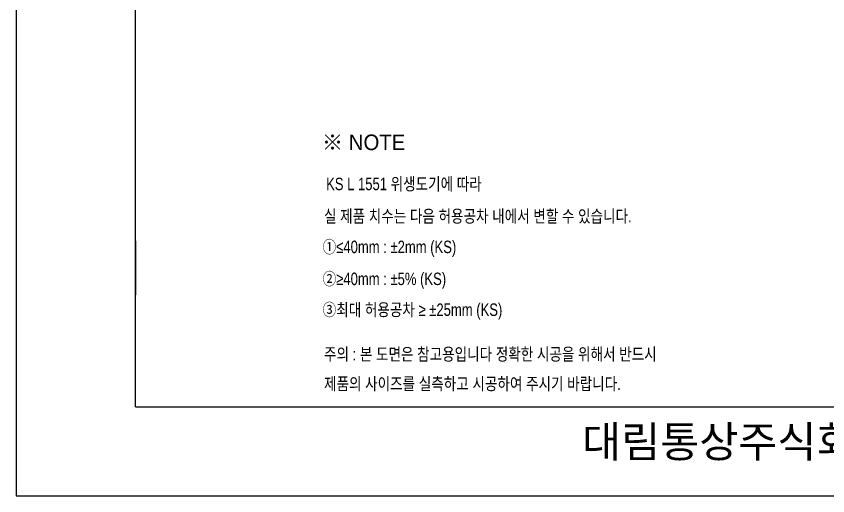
# Model space of a CAD drawing. Header units: millimetres. Extents: x 8119 to 10545, y -178 to 3253.
# Drawn here: x 8119 to 9423, y -178 to 592 of the extents above; entities that cross this region are included whole.
import ezdxf
from ezdxf.lldxf.tags import DXFTag

# ---------------------------------------------------------------- set-up
doc = ezdxf.new("R2010")
doc.units = ezdxf.units.MM
doc.header["$LTSCALE"] = 0.2
doc.layers.add('2', color=2, linetype='HIDDEN')
doc.layers.add('YA', color=7, linetype='Continuous')
doc.layers.add('DIM', color=3, linetype='Continuous', lineweight=15)
doc.layers.add('LINE', color=7, linetype='Continuous', lineweight=25)
doc.styles.add('MtXpl_', font='')
doc.styles.add('굴림', font='', dxfattribs={"height": 3.2})
doc.styles.add('스타일1', font='txt.shx', dxfattribs={"bigfont": 'ghs.shx'})
doc.styles.get('MtXpl_').set_extended_font_data('Gulim')
doc.styles.get('굴림').set_extended_font_data('Gulim')
tags = doc.linetypes.add('Amconstr', pattern=[9999, 9999, 0]).pattern_tags.tags
tags[6:7] = [DXFTag(74, 4), DXFTag(75, 0), DXFTag(340, '0'), DXFTag(46, 1.0), DXFTag(50, 0.0), DXFTag(44, 0.0), DXFTag(45, 0.0)]
tags[4:5] = [DXFTag(74, 4), DXFTag(75, 0), DXFTag(340, '0'), DXFTag(46, 1.0), DXFTag(50, 0.0), DXFTag(44, 0.0), DXFTag(45, 0.0)]
tags = doc.linetypes.add('HIDDEN', pattern=[9.525, 6.35, -3.175]).pattern_tags.tags
tags[6:7] = [DXFTag(74, 4), DXFTag(75, 0), DXFTag(340, '0'), DXFTag(46, 1.0), DXFTag(50, 0.0), DXFTag(44, 0.0), DXFTag(45, 0.0)]
tags[4:5] = [DXFTag(74, 4), DXFTag(75, 0), DXFTag(340, '0'), DXFTag(46, 1.0), DXFTag(50, 0.0), DXFTag(44, 0.0), DXFTag(45, 0.0)]

msp = doc.modelspace()

# ---------------------------------------------------------------- linework, layer by layer
at = {"layer": 'LINE', "linetype": 'Amconstr'}
msp.add_line((9398.4, -35.3), (9470.4, -35.3), dxfattribs=at)
at = {"layer": 'YA', "color": 7}
for p, q in [((8310.9, -35.3), (8310.9, 2062.5)), ((8310.9, 231.2), (8310.9, 144.7)), ((8310.9, -35.3), (9398.4, -35.3)), ((8382.9, -35.3), (9398.4, -35.3))]:
    msp.add_line(p, q, dxfattribs=at)
at = {"layer": 'YA', "color": 0}
msp.add_lwpolyline([(8119.5, -177.8), (10545, -177.8), (10545, 3252.5), (8119.5, 3252.5)], close=True, dxfattribs=at)

# ---------------------------------------------------------------- texts
at = {"color": 3, "style": '굴림', "width": 0.8}
for s, p in [('KS L 1551 위생도기에 따라', (8617.1, 312.6)), ('실 제품 치수는 다음 허용공차 내에서 변할 수 있습니다.', (8613.7, 260.9)), ('①≤40mm : ±2mm (KS)', (8611.5, 211.6)), ('②≥40mm : ±5%%% (KS)', (8611.5, 160.3)), ('③최대 허용공차 ≥ ±25mm (KS)', (8611.5, 110.8))]:
    msp.add_text(s, height=20, dxfattribs=at).set_placement(p)
at = {"color": 1, "style": '굴림', "width": 0.8}
for s, p in [('주의 : 본 도면은 참고용입니다 정확한 시공을 위해서 반드시', (8613.7, 39.4)), ('제품의 사이즈를 실측하고 시공하여 주시기 바랍니다.', (8613.7, -8.1))]:
    msp.add_text(s, height=20, dxfattribs=at).set_placement(p)
at = {"layer": '2', "style": 'MtXpl_'}
msp.add_text('※ NOTE', height=25, dxfattribs=at).set_placement((8610.3, 376.9))
at = {"layer": 'DIM', "color": 0, "insert": (8900.8, -66.1), "char_height": 50, "width": 1090, "attachment_point": 1, "style": '스타일1'}
msp.add_mtext('{\\fGulim|b0|i0|c129|p50;       대림통상주식회사\\P}', dxfattribs=at)

doc.saveas('drawing.dxf')
